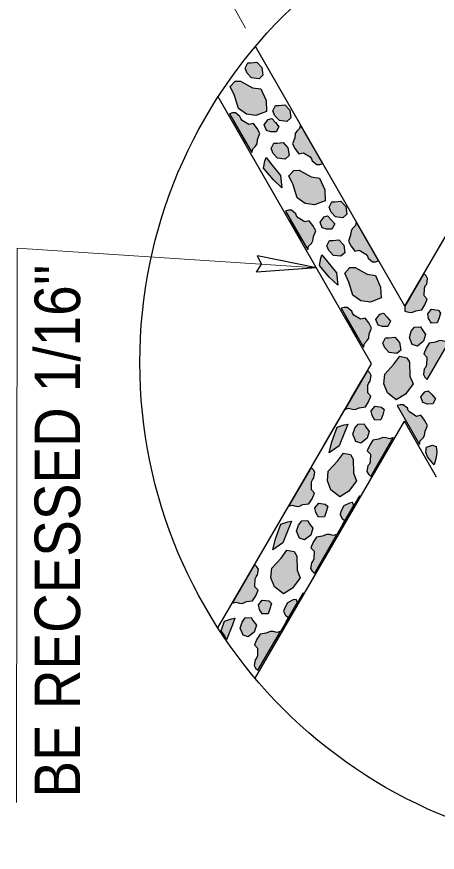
# Model space of a CAD drawing. Extents: x -333 to 39, y -49 to 225.
# Drawn here: x -124.34 to -112.34, y -14.83 to 9 of the extents above; entities that cross this region are included whole.
import ezdxf

# ---------------------------------------------------------------- set-up
doc = ezdxf.new("R2010")
doc.units = 0
doc.header["$LTSCALE"] = 0.52
doc.layers.add('1', color=7, linetype='Continuous', lineweight=25)

msp = doc.modelspace()

# ---------------------------------------------------------------- hatches: boundary and pattern name
at = {"layer": '1'}
for points in [[(-117.6542, 7.6844), (-117.483, 7.7038), (-117.3422, 7.5538), (-117.3131, 7.3338), (-117.4252, 7.2328), (-117.6415, 7.2604), (-117.7672, 7.3947), (-117.8225, 7.5331), (-117.7463, 7.6862)], [(-117.5144, 6.1801), (-117.7857, 6.2187), (-118.0122, 6.3802), (-118.1279, 6.7509), (-118.2468, 7.0107), (-118.1046, 7.1652), (-117.9537, 7.1668), (-117.6074, 6.977), (-117.3695, 6.9436), (-117.225, 6.6075), (-117.2121, 6.2992)], [(-116.8577, 6.466), (-116.6865, 6.4853), (-116.5457, 6.3355), (-116.5165, 6.1154), (-116.6287, 6.0145), (-116.845, 6.042), (-116.9707, 6.1762), (-117.026, 6.3147), (-116.9498, 6.4677)], [(-117.6294, 5.125), (-117.6056, 5.2296), (-117.5254, 5.3121), (-117.4797, 5.3807), (-117.4657, 5.5042), (-117.4019, 5.6684), (-117.4813, 5.8172), (-117.5862, 5.9574), (-117.7142, 5.9263), (-117.9027, 6.0428), (-117.9459, 6.0969), (-117.9682, 6.157), (-118.0946, 6.2605), (-118.1795, 6.2603), (-118.267, 6.2349)], [(-117.0883, 5.7151), (-117.2158, 5.7572), (-117.277, 5.9164), (-117.1628, 6.067), (-117.0628, 6.0941), (-116.9574, 5.9846), (-116.8585, 5.8652), (-116.9373, 5.7168)], [(-116.242, 5.9221), (-116.2657, 5.8174), (-116.346, 5.7349), (-116.3917, 5.6662), (-116.4057, 5.5427), (-116.4695, 5.3786), (-116.3902, 5.2298), (-116.2853, 5.0896), (-116.1572, 5.1207), (-115.9688, 5.0042), (-115.9255, 4.9501), (-115.9032, 4.89), (-115.7767, 4.7865), (-115.6918, 4.7867), (-115.6044, 4.8122)], [(-116.9102, 5.3945), (-116.739, 5.4138), (-116.5982, 5.264), (-116.5691, 5.0439), (-116.6812, 4.943), (-116.8976, 4.9705), (-117.0233, 5.1048), (-117.0785, 5.2432), (-117.0024, 5.3962)], [(-117.0947, 4.8269), (-116.8097, 4.4683), (-116.773, 4.1188), (-117.0127, 4.3456), (-117.2964, 4.6807), (-117.2563, 4.8859), (-117.2218, 4.9848)], [(-115.8387, 3.6353), (-116.1101, 3.6737), (-116.3366, 3.8352), (-116.4523, 4.2059), (-116.5712, 4.4657), (-116.429, 4.6202), (-116.278, 4.6219), (-115.9318, 4.4321), (-115.6938, 4.3987), (-115.5493, 4.0626), (-115.5364, 3.7542)], [(-115.2568, 3.7199), (-115.0857, 3.7393), (-114.9449, 3.5893), (-114.9158, 3.3693), (-115.0278, 3.2684), (-115.2442, 3.2959), (-115.37, 3.4303), (-115.4252, 3.5686), (-115.349, 3.7217)], [(-116.0354, 2.3502), (-116.0116, 2.4548), (-115.9313, 2.5373), (-115.8858, 2.6061), (-115.8717, 2.7296), (-115.8079, 2.8937), (-115.8872, 3.0425), (-115.9921, 3.1827), (-116.1201, 3.1517), (-116.3086, 3.2682), (-116.3519, 3.3222), (-116.3742, 3.3823), (-116.5006, 3.4858), (-116.5855, 3.4856), (-116.6729, 3.4602)], [(-115.4942, 2.9403), (-115.6217, 2.9825), (-115.6829, 3.1418), (-115.5688, 3.2923), (-115.4688, 3.3193), (-115.3633, 3.2098), (-115.2644, 3.0905), (-115.3432, 2.942)], [(-114.648, 3.1473), (-114.6718, 3.0427), (-114.752, 2.9602), (-114.7977, 2.8915), (-114.8117, 2.768), (-114.8754, 2.6039), (-114.7961, 2.4551), (-114.6912, 2.3149), (-114.5632, 2.346), (-114.3747, 2.2295), (-114.3315, 2.1754), (-114.3091, 2.1153), (-114.1827, 2.0118), (-114.0978, 2.0119), (-114.0103, 2.0374)], [(-115.3162, 2.6197), (-115.145, 2.6392), (-115.0042, 2.4892), (-114.9751, 2.2692), (-115.0872, 2.1683), (-115.3036, 2.1957), (-115.4293, 2.3301), (-115.4845, 2.4685), (-115.4083, 2.6215)], [(-115.5007, 2.0522), (-115.2157, 1.6936), (-115.179, 1.3442), (-115.4188, 1.5708), (-115.7023, 1.9059), (-115.6623, 2.1112), (-115.6277, 2.21)], [(-114.2447, 0.8605), (-114.5161, 0.899), (-114.7425, 1.0605), (-114.8582, 1.4312), (-114.9771, 1.691), (-114.835, 1.8455), (-114.684, 1.8472), (-114.3378, 1.6574), (-114.0998, 1.624), (-113.9553, 1.2879), (-113.9424, 0.9795)], [(-113.2648, 0.7415), (-113.2612, 0.6), (-113.1497, 0.5716), (-113.0673, 0.5663), (-112.9532, 0.6158), (-112.7792, 0.6423), (-112.6898, 0.7853), (-112.6205, 0.9461), (-112.7112, 1.0416), (-112.7043, 1.2631), (-112.6791, 1.3275), (-112.6381, 1.3768), (-112.6114, 1.538), (-112.6539, 1.6115), (-112.7196, 1.6746)], [(-114.4412, -0.4244), (-114.4176, -0.3199), (-114.3373, -0.2373), (-114.2917, -0.1687), (-114.2776, -0.0452), (-114.2139, 0.119), (-114.2932, 0.2677), (-114.3981, 0.408), (-114.5261, 0.3769), (-114.7146, 0.4934), (-114.7579, 0.5475), (-114.7802, 0.6076), (-114.9065, 0.7111), (-114.9915, 0.7109), (-115.0789, 0.6855)], [(-113.9002, 0.1656), (-114.0277, 0.2077), (-114.0889, 0.3669), (-113.9748, 0.5175), (-113.8748, 0.5446), (-113.7693, 0.4351), (-113.6704, 0.3158), (-113.7492, 0.1672)], [(-112.5823, 0.3937), (-112.6094, 0.5252), (-112.5019, 0.6577), (-112.3145, 0.6338), (-112.2412, 0.5607), (-112.2835, 0.4147), (-112.3376, 0.2694), (-112.5056, 0.2637)], [(-112.7714, 0.0795), (-112.6692, -0.0592), (-112.729, -0.256), (-112.9052, -0.391), (-113.0486, -0.3442), (-113.1326, -0.1428), (-113.0789, 0.0331), (-112.9865, 0.15), (-112.8159, 0.1603)], [(-113.7222, -0.155), (-113.5509, -0.1355), (-113.4102, -0.2855), (-113.381, -0.5055), (-113.4932, -0.6065), (-113.7095, -0.5789), (-113.8353, -0.4447), (-113.8905, -0.3062), (-113.8143, -0.1532)], [(-111.9809, -0.2366), (-112.0834, -0.2682), (-112.1949, -0.2397), (-112.2772, -0.2344), (-112.3913, -0.2838), (-112.5654, -0.3105), (-112.6547, -0.4534), (-112.7241, -0.6142), (-112.6332, -0.7097), (-112.6402, -0.9313), (-112.6655, -0.9957), (-112.7064, -1.045), (-112.7332, -1.2062), (-112.6907, -1.2797), (-112.625, -1.3427)], [(-113.7621, -1.7265), (-113.864, -1.4722), (-113.8369, -1.1953), (-113.5733, -0.9101), (-113.4074, -0.6776), (-113.2026, -0.7238), (-113.1257, -0.8538), (-113.1177, -1.2484), (-113.028, -1.4714), (-113.2472, -1.7642), (-113.5081, -1.9292)], [(-114.9737, -2.1969), (-114.8713, -2.1653), (-114.7598, -2.1938), (-114.6774, -2.1991), (-114.5633, -2.1498), (-114.3893, -2.1231), (-114.2999, -1.9801), (-114.2307, -1.8193), (-114.3214, -1.7238), (-114.3145, -1.5023), (-114.2892, -1.4379), (-114.2482, -1.3885), (-114.2216, -1.2274), (-114.264, -1.1538), (-114.3297, -1.0907)], [(-112.618, -2.0456), (-112.7456, -2.0034), (-112.8067, -1.8442), (-112.6925, -1.6936), (-112.5926, -1.6665), (-112.4872, -1.776), (-112.3882, -1.8954), (-112.4671, -2.0438)], [(-114.1925, -2.3717), (-114.2196, -2.2402), (-114.112, -2.1077), (-113.9247, -2.1315), (-113.8513, -2.2047), (-113.8937, -2.3508), (-113.9477, -2.4959), (-114.1157, -2.5017)], [(-112.8473, -3.1992), (-112.8235, -3.0946), (-112.7433, -3.0121), (-112.6977, -2.9433), (-112.6836, -2.8198), (-112.6198, -2.6557), (-112.6992, -2.5069), (-112.8041, -2.3668), (-112.932, -2.3977), (-113.1206, -2.2813), (-113.1638, -2.2272), (-113.1862, -2.1671), (-113.3125, -2.0637), (-113.3974, -2.0637), (-113.4849, -2.0892)], [(-114.9656, -2.809), (-115.1342, -3.2349), (-115.4189, -3.4409), (-115.3419, -3.1202), (-115.1928, -2.7072), (-114.995, -2.6396), (-114.8921, -2.6201)], [(-114.3816, -2.6859), (-114.2794, -2.8246), (-114.3391, -3.0214), (-114.5152, -3.1564), (-114.6587, -3.1096), (-114.7428, -2.9083), (-114.6891, -2.7323), (-114.5967, -2.6155), (-114.4261, -2.6052)], [(-113.5911, -3.002), (-113.6936, -3.0336), (-113.8051, -3.0052), (-113.8874, -2.9999), (-114.0015, -3.0492), (-114.1756, -3.0758), (-114.2649, -3.2188), (-114.3342, -3.3797), (-114.2434, -3.4751), (-114.2504, -3.6966), (-114.2756, -3.761), (-114.3166, -3.8104), (-114.3432, -3.9715), (-114.3008, -4.045), (-114.2352, -4.1082)], [(-112.6124, -3.5479), (-112.6647, -3.418), (-112.6487, -3.2743), (-112.4684, -3.2182), (-112.3713, -3.2543), (-112.3492, -3.4047), (-112.3655, -3.5673), (-112.4215, -3.7808)], [(-115.3722, -4.4919), (-115.4741, -4.2376), (-115.4471, -3.9607), (-115.1834, -3.6755), (-115.0175, -3.443), (-114.8127, -3.4891), (-114.7359, -3.6193), (-114.7278, -4.0139), (-114.6381, -4.2367), (-114.8574, -4.5297), (-115.1182, -4.6947)], [(-116.5839, -4.9623), (-116.4814, -4.9307), (-116.3699, -4.9592), (-116.2876, -4.9645), (-116.1735, -4.9151), (-115.9994, -4.8884), (-115.9101, -4.7455), (-115.8408, -4.5847), (-115.9316, -4.4893), (-115.9246, -4.2677), (-115.8993, -4.2032), (-115.8584, -4.154), (-115.8317, -3.9928), (-115.8742, -3.9192), (-115.9399, -3.8562)], [(-115.8027, -5.1371), (-115.8297, -5.0055), (-115.7222, -4.8731), (-115.5348, -4.8969), (-115.4614, -4.9701), (-115.5038, -5.1162), (-115.5579, -5.2614), (-115.7259, -5.2671)], [(-115.1123, -5.1978), (-115.0621, -5.3002), (-114.9899, -5.3543), (-114.9698, -5.3722), (-115.0403, -5.4909), (-114.7182, -4.9377), (-114.7572, -4.8499), (-114.8411, -4.8682), (-114.9999, -4.9524), (-115.0854, -5.1098)], [(-116.5757, -5.5744), (-116.7444, -6.0002), (-117.029, -6.2063), (-116.952, -5.8855), (-116.803, -5.4726), (-116.6051, -5.4049), (-116.5022, -5.3856)], [(-115.9917, -5.4513), (-115.8895, -5.59), (-115.9492, -5.7868), (-116.1254, -5.9218), (-116.2688, -5.875), (-116.3529, -5.6737), (-116.2992, -5.4977), (-116.2068, -5.3808), (-116.0362, -5.3705)], [(-115.2013, -5.7674), (-115.3037, -5.7989), (-115.4153, -5.7706), (-115.4976, -5.7652), (-115.6117, -5.8147), (-115.7857, -5.8412), (-115.8751, -5.9842), (-115.9443, -6.145), (-115.8535, -6.2405), (-115.8606, -6.462), (-115.8858, -6.5265), (-115.9267, -6.5758), (-115.9534, -6.7369), (-115.911, -6.8104), (-115.8452, -6.8736)], [(-116.9822, -7.2573), (-117.0842, -7.0029), (-117.0572, -6.7262), (-116.7936, -6.4409), (-116.6277, -6.2083), (-116.4228, -6.2546), (-116.3461, -6.3846), (-116.338, -6.7792), (-116.2482, -7.0022), (-116.4675, -7.2951), (-116.7283, -7.4601)], [(-118.1941, -7.7277), (-118.0916, -7.6962), (-117.9801, -7.7245), (-117.8978, -7.7298), (-117.7837, -7.6805), (-117.6096, -7.6539), (-117.5202, -7.5109), (-117.451, -7.3501), (-117.5417, -7.2547), (-117.5348, -7.0332), (-117.5095, -6.9687), (-117.4686, -6.9193), (-117.4418, -6.7582), (-117.4843, -6.6847), (-117.55, -6.6215)], [(-116.7224, -7.9632), (-116.6722, -8.0655), (-116.6001, -8.1197), (-116.58, -8.1376), (-116.6503, -8.2562), (-116.3283, -7.7032), (-116.3674, -7.6152), (-116.4512, -7.6336), (-116.6101, -7.7179), (-116.6956, -7.8752)], [(-117.4128, -7.9025), (-117.4398, -7.7709), (-117.3323, -7.6386), (-117.145, -7.6623), (-117.0716, -7.7355), (-117.114, -7.8815), (-117.168, -8.0267), (-117.336, -8.0325)], [(-118.1859, -8.3398), (-118.3546, -8.7657), (-118.4131, -8.6441), (-118.5072, -8.5168), (-118.4131, -8.2379), (-118.2152, -8.1704), (-118.1124, -8.1509)], [(-117.6018, -8.2167), (-117.4997, -8.3554), (-117.5594, -8.5522), (-117.7356, -8.6873), (-117.879, -8.6404), (-117.963, -8.4391), (-117.9093, -8.2632), (-117.8169, -8.1463), (-117.6463, -8.1359)], [(-116.8114, -8.5328), (-116.9138, -8.5644), (-117.0253, -8.536), (-117.1077, -8.5307), (-117.2218, -8.58), (-117.3958, -8.6067), (-117.4852, -8.7497), (-117.5545, -8.9104), (-117.4637, -9.0059), (-117.4707, -9.2274), (-117.4959, -9.2918), (-117.5369, -9.3413), (-117.5636, -9.5023), (-117.5212, -9.5759), (-117.4554, -9.6389)]]:
    msp.add_hatch(color=256, dxfattribs=at).paths.add_polyline_path(points)

# ---------------------------------------------------------------- linework, layer by layer
at = {"layer": '1', "lineweight": 13}
msp.add_line((-117.8116, 8.6713), (-119.8079, 12.291), dxfattribs=at)
at = {"layer": '1'}
for p, q in [((-113.2648, 0.7415), (-107.6591, 10.3718)), ((-113.2648, 0.7415), (-117.5247, 8.1568)), ((-114.2167, -0.8939), (-118.5902, 6.7191)), ((-115.7848, 1.8362), (-117.4686, 2.1827)), ((-115.7848, 1.8362), (-117.4997, 1.7157)), ((-118.6011, -8.4262), (-114.2167, -0.8939)), ((-117.5397, -9.8628), (-113.274, -2.5346)), ((-112.3566, -4.1315), (-113.274, -2.5346))]:
    msp.add_line(p, q, dxfattribs=at)
for points in [[(-117.6542, 7.6844), (-117.483, 7.7038), (-117.3422, 7.5538), (-117.3131, 7.3338), (-117.4252, 7.2328), (-117.6415, 7.2604), (-117.7672, 7.3947), (-117.8225, 7.5331), (-117.7463, 7.6862)], [(-117.5144, 6.1801), (-117.7857, 6.2187), (-118.0122, 6.3802), (-118.1279, 6.7509), (-118.2468, 7.0107), (-118.1046, 7.1652), (-117.9537, 7.1668), (-117.6074, 6.977), (-117.3695, 6.9436), (-117.225, 6.6075), (-117.2121, 6.2992)], [(-116.8577, 6.466), (-116.6865, 6.4853), (-116.5457, 6.3355), (-116.5165, 6.1154), (-116.6287, 6.0145), (-116.845, 6.042), (-116.9707, 6.1762), (-117.026, 6.3147), (-116.9498, 6.4677)], [(-117.6294, 5.125), (-117.6056, 5.2296), (-117.5254, 5.3121), (-117.4797, 5.3807), (-117.4657, 5.5042), (-117.4019, 5.6684), (-117.4813, 5.8172), (-117.5862, 5.9574), (-117.7142, 5.9263), (-117.9027, 6.0428), (-117.9459, 6.0969), (-117.9682, 6.157), (-118.0946, 6.2605), (-118.1795, 6.2603), (-118.267, 6.2349)], [(-117.0883, 5.7151), (-117.2158, 5.7572), (-117.277, 5.9164), (-117.1628, 6.067), (-117.0628, 6.0941), (-116.9574, 5.9846), (-116.8585, 5.8652), (-116.9373, 5.7168)], [(-116.242, 5.9221), (-116.2657, 5.8174), (-116.346, 5.7349), (-116.3917, 5.6662), (-116.4057, 5.5427), (-116.4695, 5.3786), (-116.3902, 5.2298), (-116.2853, 5.0896), (-116.1572, 5.1207), (-115.9688, 5.0042), (-115.9255, 4.9501), (-115.9032, 4.89), (-115.7767, 4.7865), (-115.6918, 4.7867), (-115.6044, 4.8122)], [(-116.9102, 5.3945), (-116.739, 5.4138), (-116.5982, 5.264), (-116.5691, 5.0439), (-116.6812, 4.943), (-116.8976, 4.9705), (-117.0233, 5.1048), (-117.0785, 5.2432), (-117.0024, 5.3962)], [(-117.0947, 4.8269), (-116.8097, 4.4683), (-116.773, 4.1188), (-117.0127, 4.3456), (-117.2964, 4.6807), (-117.2563, 4.8859), (-117.2218, 4.9848)], [(-115.8387, 3.6353), (-116.1101, 3.6737), (-116.3366, 3.8352), (-116.4523, 4.2059), (-116.5712, 4.4657), (-116.429, 4.6202), (-116.278, 4.6219), (-115.9318, 4.4321), (-115.6938, 4.3987), (-115.5493, 4.0626), (-115.5364, 3.7542)], [(-115.2568, 3.7199), (-115.0857, 3.7393), (-114.9449, 3.5893), (-114.9158, 3.3693), (-115.0278, 3.2684), (-115.2442, 3.2959), (-115.37, 3.4303), (-115.4252, 3.5686), (-115.349, 3.7217)], [(-116.0354, 2.3502), (-116.0116, 2.4548), (-115.9313, 2.5373), (-115.8858, 2.6061), (-115.8717, 2.7296), (-115.8079, 2.8937), (-115.8872, 3.0425), (-115.9921, 3.1827), (-116.1201, 3.1517), (-116.3086, 3.2682), (-116.3519, 3.3222), (-116.3742, 3.3823), (-116.5006, 3.4858), (-116.5855, 3.4856), (-116.6729, 3.4602)], [(-115.4942, 2.9403), (-115.6217, 2.9825), (-115.6829, 3.1418), (-115.5688, 3.2923), (-115.4688, 3.3193), (-115.3633, 3.2098), (-115.2644, 3.0905), (-115.3432, 2.942)], [(-114.648, 3.1473), (-114.6718, 3.0427), (-114.752, 2.9602), (-114.7977, 2.8915), (-114.8117, 2.768), (-114.8754, 2.6039), (-114.7961, 2.4551), (-114.6912, 2.3149), (-114.5632, 2.346), (-114.3747, 2.2295), (-114.3315, 2.1754), (-114.3091, 2.1153), (-114.1827, 2.0118), (-114.0978, 2.0119), (-114.0103, 2.0374)], [(-115.3162, 2.6197), (-115.145, 2.6392), (-115.0042, 2.4892), (-114.9751, 2.2692), (-115.0872, 2.1683), (-115.3036, 2.1957), (-115.4293, 2.3301), (-115.4845, 2.4685), (-115.4083, 2.6215)], [(-115.5007, 2.0522), (-115.2157, 1.6936), (-115.179, 1.3442), (-115.4188, 1.5708), (-115.7023, 1.9059), (-115.6623, 2.1112), (-115.6277, 2.21)], [(-114.2447, 0.8605), (-114.5161, 0.899), (-114.7425, 1.0605), (-114.8582, 1.4312), (-114.9771, 1.691), (-114.835, 1.8455), (-114.684, 1.8472), (-114.3378, 1.6574), (-114.0998, 1.624), (-113.9553, 1.2879), (-113.9424, 0.9795)], [(-113.2648, 0.7415), (-113.2612, 0.6), (-113.1497, 0.5716), (-113.0673, 0.5663), (-112.9532, 0.6158), (-112.7792, 0.6423), (-112.6898, 0.7853), (-112.6205, 0.9461), (-112.7112, 1.0416), (-112.7043, 1.2631), (-112.6791, 1.3275), (-112.6381, 1.3768), (-112.6114, 1.538), (-112.6539, 1.6115), (-112.7196, 1.6746)], [(-114.4412, -0.4244), (-114.4176, -0.3199), (-114.3373, -0.2373), (-114.2917, -0.1687), (-114.2776, -0.0452), (-114.2139, 0.119), (-114.2932, 0.2677), (-114.3981, 0.408), (-114.5261, 0.3769), (-114.7146, 0.4934), (-114.7579, 0.5475), (-114.7802, 0.6076), (-114.9065, 0.7111), (-114.9915, 0.7109), (-115.0789, 0.6855)], [(-113.9002, 0.1656), (-114.0277, 0.2077), (-114.0889, 0.3669), (-113.9748, 0.5175), (-113.8748, 0.5446), (-113.7693, 0.4351), (-113.6704, 0.3158), (-113.7492, 0.1672)], [(-112.5823, 0.3937), (-112.6094, 0.5252), (-112.5019, 0.6577), (-112.3145, 0.6338), (-112.2412, 0.5607), (-112.2835, 0.4147), (-112.3376, 0.2694), (-112.5056, 0.2637)], [(-112.7714, 0.0795), (-112.6692, -0.0592), (-112.729, -0.256), (-112.9052, -0.391), (-113.0486, -0.3442), (-113.1326, -0.1428), (-113.0789, 0.0331), (-112.9865, 0.15), (-112.8159, 0.1603)], [(-113.7222, -0.155), (-113.5509, -0.1355), (-113.4102, -0.2855), (-113.381, -0.5055), (-113.4932, -0.6065), (-113.7095, -0.5789), (-113.8353, -0.4447), (-113.8905, -0.3062), (-113.8143, -0.1532)], [(-111.9809, -0.2366), (-112.0834, -0.2682), (-112.1949, -0.2397), (-112.2772, -0.2344), (-112.3913, -0.2838), (-112.5654, -0.3105), (-112.6547, -0.4534), (-112.7241, -0.6142), (-112.6332, -0.7097), (-112.6402, -0.9313), (-112.6655, -0.9957), (-112.7064, -1.045), (-112.7332, -1.2062), (-112.6907, -1.2797), (-112.625, -1.3427)], [(-113.7621, -1.7265), (-113.864, -1.4722), (-113.8369, -1.1953), (-113.5733, -0.9101), (-113.4074, -0.6776), (-113.2026, -0.7238), (-113.1257, -0.8538), (-113.1177, -1.2484), (-113.028, -1.4714), (-113.2472, -1.7642), (-113.5081, -1.9292)], [(-114.9737, -2.1969), (-114.8713, -2.1653), (-114.7598, -2.1938), (-114.6774, -2.1991), (-114.5633, -2.1498), (-114.3893, -2.1231), (-114.2999, -1.9801), (-114.2307, -1.8193), (-114.3214, -1.7238), (-114.3145, -1.5023), (-114.2892, -1.4379), (-114.2482, -1.3885), (-114.2216, -1.2274), (-114.264, -1.1538), (-114.3297, -1.0907)], [(-112.618, -2.0456), (-112.7456, -2.0034), (-112.8067, -1.8442), (-112.6925, -1.6936), (-112.5926, -1.6665), (-112.4872, -1.776), (-112.3882, -1.8954), (-112.4671, -2.0438)], [(-114.1925, -2.3717), (-114.2196, -2.2402), (-114.112, -2.1077), (-113.9247, -2.1315), (-113.8513, -2.2047), (-113.8937, -2.3508), (-113.9477, -2.4959), (-114.1157, -2.5017)], [(-112.8473, -3.1992), (-112.8235, -3.0946), (-112.7433, -3.0121), (-112.6977, -2.9433), (-112.6836, -2.8198), (-112.6198, -2.6557), (-112.6992, -2.5069), (-112.8041, -2.3668), (-112.932, -2.3977), (-113.1206, -2.2813), (-113.1638, -2.2272), (-113.1862, -2.1671), (-113.3125, -2.0637), (-113.3974, -2.0637), (-113.4849, -2.0892)], [(-114.9656, -2.809), (-115.1342, -3.2349), (-115.4189, -3.4409), (-115.3419, -3.1202), (-115.1928, -2.7072), (-114.995, -2.6396), (-114.8921, -2.6201)], [(-114.3816, -2.6859), (-114.2794, -2.8246), (-114.3391, -3.0214), (-114.5152, -3.1564), (-114.6587, -3.1096), (-114.7428, -2.9083), (-114.6891, -2.7323), (-114.5967, -2.6155), (-114.4261, -2.6052)], [(-113.5911, -3.002), (-113.6936, -3.0336), (-113.8051, -3.0052), (-113.8874, -2.9999), (-114.0015, -3.0492), (-114.1756, -3.0758), (-114.2649, -3.2188), (-114.3342, -3.3797), (-114.2434, -3.4751), (-114.2504, -3.6966), (-114.2756, -3.761), (-114.3166, -3.8104), (-114.3432, -3.9715), (-114.3008, -4.045), (-114.2352, -4.1082)], [(-112.6124, -3.5479), (-112.6647, -3.418), (-112.6487, -3.2743), (-112.4684, -3.2182), (-112.3713, -3.2543), (-112.3492, -3.4047), (-112.3655, -3.5673), (-112.4215, -3.7808)], [(-115.3722, -4.4919), (-115.4741, -4.2376), (-115.4471, -3.9607), (-115.1834, -3.6755), (-115.0175, -3.443), (-114.8127, -3.4891), (-114.7359, -3.6193), (-114.7278, -4.0139), (-114.6381, -4.2367), (-114.8574, -4.5297), (-115.1182, -4.6947)], [(-116.5839, -4.9623), (-116.4814, -4.9307), (-116.3699, -4.9592), (-116.2876, -4.9645), (-116.1735, -4.9151), (-115.9994, -4.8884), (-115.9101, -4.7455), (-115.8408, -4.5847), (-115.9316, -4.4893), (-115.9246, -4.2677), (-115.8993, -4.2032), (-115.8584, -4.154), (-115.8317, -3.9928), (-115.8742, -3.9192), (-115.9399, -3.8562)], [(-115.8027, -5.1371), (-115.8297, -5.0055), (-115.7222, -4.8731), (-115.5348, -4.8969), (-115.4614, -4.9701), (-115.5038, -5.1162), (-115.5579, -5.2614), (-115.7259, -5.2671)], [(-115.1123, -5.1978), (-115.0621, -5.3002), (-114.9899, -5.3543), (-114.9698, -5.3722), (-115.0403, -5.4909), (-114.7182, -4.9377), (-114.7572, -4.8499), (-114.8411, -4.8682), (-114.9999, -4.9524), (-115.0854, -5.1098)], [(-116.5757, -5.5744), (-116.7444, -6.0002), (-117.029, -6.2063), (-116.952, -5.8855), (-116.803, -5.4726), (-116.6051, -5.4049), (-116.5022, -5.3856)], [(-115.9917, -5.4513), (-115.8895, -5.59), (-115.9492, -5.7868), (-116.1254, -5.9218), (-116.2688, -5.875), (-116.3529, -5.6737), (-116.2992, -5.4977), (-116.2068, -5.3808), (-116.0362, -5.3705)], [(-115.2013, -5.7674), (-115.3037, -5.7989), (-115.4153, -5.7706), (-115.4976, -5.7652), (-115.6117, -5.8147), (-115.7857, -5.8412), (-115.8751, -5.9842), (-115.9443, -6.145), (-115.8535, -6.2405), (-115.8606, -6.462), (-115.8858, -6.5265), (-115.9267, -6.5758), (-115.9534, -6.7369), (-115.911, -6.8104), (-115.8452, -6.8736)], [(-116.9822, -7.2573), (-117.0842, -7.0029), (-117.0572, -6.7262), (-116.7936, -6.4409), (-116.6277, -6.2083), (-116.4228, -6.2546), (-116.3461, -6.3846), (-116.338, -6.7792), (-116.2482, -7.0022), (-116.4675, -7.2951), (-116.7283, -7.4601)], [(-118.1941, -7.7277), (-118.0916, -7.6962), (-117.9801, -7.7245), (-117.8978, -7.7298), (-117.7837, -7.6805), (-117.6096, -7.6539), (-117.5202, -7.5109), (-117.451, -7.3501), (-117.5417, -7.2547), (-117.5348, -7.0332), (-117.5095, -6.9687), (-117.4686, -6.9193), (-117.4418, -6.7582), (-117.4843, -6.6847), (-117.55, -6.6215)], [(-116.7224, -7.9632), (-116.6722, -8.0655), (-116.6001, -8.1197), (-116.58, -8.1376), (-116.6503, -8.2562), (-116.3283, -7.7032), (-116.3674, -7.6152), (-116.4512, -7.6336), (-116.6101, -7.7179), (-116.6956, -7.8752)], [(-117.4128, -7.9025), (-117.4398, -7.7709), (-117.3323, -7.6386), (-117.145, -7.6623), (-117.0716, -7.7355), (-117.114, -7.8815), (-117.168, -8.0267), (-117.336, -8.0325)], [(-118.1859, -8.3398), (-118.3546, -8.7657), (-118.4131, -8.6441), (-118.5072, -8.5168), (-118.4131, -8.2379), (-118.2152, -8.1704), (-118.1124, -8.1509)], [(-117.6018, -8.2167), (-117.4997, -8.3554), (-117.5594, -8.5522), (-117.7356, -8.6873), (-117.879, -8.6404), (-117.963, -8.4391), (-117.9093, -8.2632), (-117.8169, -8.1463), (-117.6463, -8.1359)], [(-116.8114, -8.5328), (-116.9138, -8.5644), (-117.0253, -8.536), (-117.1077, -8.5307), (-117.2218, -8.58), (-117.3958, -8.6067), (-117.4852, -8.7497), (-117.5545, -8.9104), (-117.4637, -9.0059), (-117.4707, -9.2274), (-117.4959, -9.2918), (-117.5369, -9.3413), (-117.5636, -9.5023), (-117.5212, -9.5759), (-117.4554, -9.6389)]]:
    msp.add_lwpolyline(points, close=True, dxfattribs=at)
for points in [[(-117.8948, 5.5086), (-117.8829, 5.5136), (-117.8575, 5.5221), (-117.7897, 5.4019), (-118.1086, 5.9569), (-118.1552, 5.9617)], [(-116.3007, 2.7338), (-116.2889, 2.7388), (-116.2635, 2.7474), (-116.1957, 2.6272), (-116.5145, 3.1822), (-116.5612, 3.1871)], [(-112.399, 2.2288), (-112.3984, 2.2283), (-111.7544, 3.3344), (-111.7557, 3.3339)], [(-117.4997, 1.7157), (-117.3525, 1.9429), (-117.4686, 2.1827)], [(-113.1344, 0.9654), (-113.1332, 0.9643), (-113.2035, 0.8456), (-112.8815, 1.3987), (-112.8818, 1.3993)], [(-114.7067, -0.0409), (-114.6949, -0.0358), (-114.6694, -0.0273), (-114.6017, -0.1475), (-114.9205, 0.4074), (-114.9671, 0.4123)], [(-114.7442, -1.8003), (-114.7433, -1.8012), (-114.8137, -1.9198), (-114.4917, -1.3667), (-114.4917, -1.3665)], [(-115.5626, -3.2062), (-114.9747, -2.1964), (-114.9748, -2.1965)], [(-116.3542, -4.5659), (-116.3535, -4.5665), (-116.4091, -4.6604)], [(-114.5281, -4.6889), (-114.5562, -4.6618), (-115.2003, -5.768), (-115.1464, -5.7513)], [(-117.9639, -7.3316), (-117.9636, -7.3319), (-117.9932, -7.3818)], [(-116.1378, -7.4545), (-116.1663, -7.4272), (-116.8105, -8.5333), (-116.7561, -8.5166)]]:
    msp.add_lwpolyline(points, dxfattribs=at)
at = {"layer": '1', "lineweight": 13}
msp.add_lwpolyline([(-115.7846, 1.8353), (-124.326, 2.4035), (-124.3447, -13.4056)], dxfattribs=at)
at = {"layer": '1'}
msp.add_circle((-106.859, -0.8619), 13.9677, dxfattribs=at)

# ---------------------------------------------------------------- texts
at = {"layer": '1', "width": 0.9}
msp.add_text("BE RECESSED 1/16''", height=1.3, rotation=90, dxfattribs=at).set_placement((-122.5311, -13.2689))

doc.saveas('drawing.dxf')
